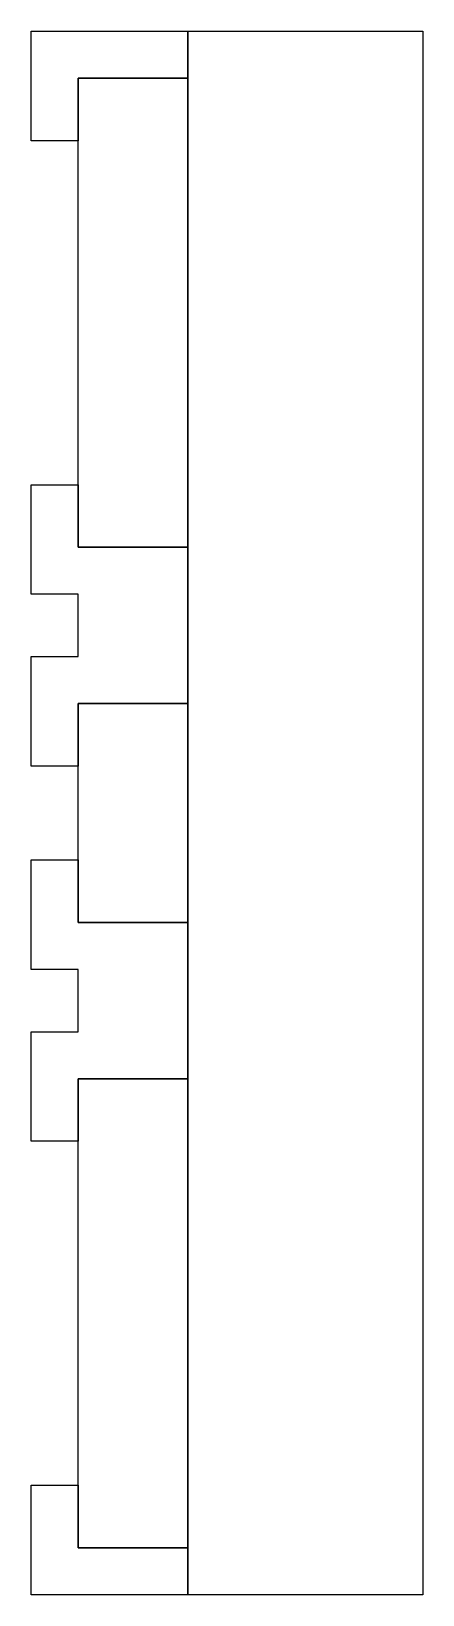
# Model space of a CAD drawing. Header units: metres. Extents: x -0.2 to 0.3, y -1 to 1.
import ezdxf

# ---------------------------------------------------------------- set-up
doc = ezdxf.new("R2010")
doc.units = ezdxf.units.M

msp = doc.modelspace()

# ---------------------------------------------------------------- linework, layer by layer
at = {"layer": 'HEMT'}
for points in [[(-0.2, 1), (0, 1), (0, 0.94), (-0.14, 0.94), (-0.14, 0.86), (-0.2, 0.86)], [(0.3, -1), (0, -1), (0, 1), (0.3, 1)], [(-0.14, 0.34), (-0.14, 0.94), (0, 0.94), (0, 0.34)], [(0, 0.34), (0, 0.94)], [(-0.14, 0.28), (-0.2, 0.28), (-0.2, 0.42), (-0.14, 0.42), (-0.14, 0.34), (0, 0.34), (0, 0.14), (-0.14, 0.14), (-0.14, 0.06), (-0.2, 0.06), (-0.2, 0.2), (-0.14, 0.2)], [(-0.14, -0.14), (-0.14, 0.14), (0, 0.14), (0, -0.14)], [(0, -0.14), (0, 0.14)], [(-0.2, -0.28), (-0.14, -0.28), (-0.14, -0.2), (-0.2, -0.2), (-0.2, -0.06), (-0.14, -0.06), (-0.14, -0.14), (0, -0.14), (0, -0.34), (-0.14, -0.34), (-0.14, -0.42), (-0.2, -0.42)], [(-0.14, -0.94), (-0.14, -0.34), (0, -0.34), (0, -0.94)], [(0, -0.94), (0, -0.34)], [(0, -1), (-0.2, -1), (-0.2, -0.86), (-0.14, -0.86), (-0.14, -0.94), (0, -0.94)]]:
    msp.add_lwpolyline(points, close=True, dxfattribs=at)

doc.saveas('drawing.dxf')
